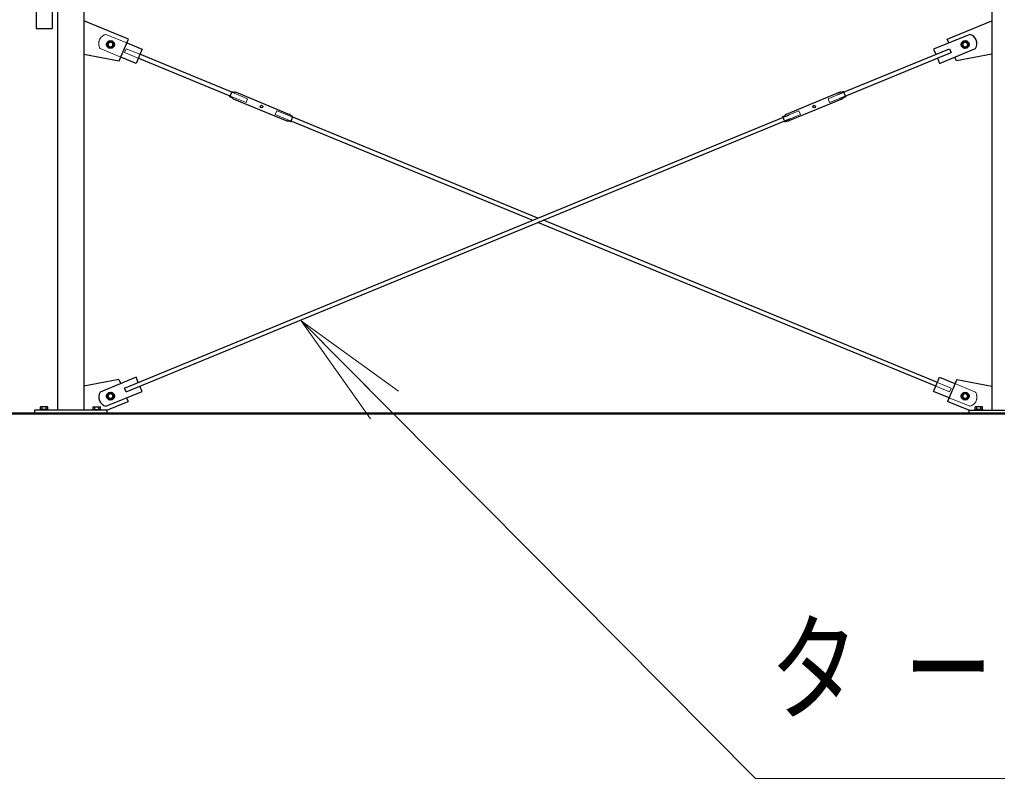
# Model space of a CAD drawing. Units: millimetres on the paper. Extents: x -365 to 0, y -19 to 257.
# Drawn here: x -336.65 to -311.89, y 96.12 to 115.33 of the extents above; entities that cross this region are included whole.
import ezdxf

# ---------------------------------------------------------------- set-up
doc = ezdxf.new("R2010")
doc.units = ezdxf.units.MM
doc.linetypes.add('USER1', pattern=[4.5, 2.5, -2])
doc.layers.add('LY_1', color=7, linetype='Continuous', lineweight=25)
doc.styles.add('ＭＳ ゴシック', font='')
doc.styles.get('ＭＳ ゴシック').set_extended_font_data('MS Gothic')

msp = doc.modelspace()

# ---------------------------------------------------------------- linework, layer by layer
at = {"layer": 'LY_1'}
for p, q in [((-336.231, 127.982), (-336.231, 115.105)), ((-335.828, 117.065), (-335.828, 115.105)), ((-335.696, 116.692), (-335.696, 105.438)), ((-335.029, 116.692), (-335.029, 105.438)), ((-312.029, 116.692), (-312.029, 105.438)), ((-333.897, 114.836), (-335.029, 115.302)), ((-313.161, 114.836), (-312.029, 115.302)), ((-336.231, 115.105), (-335.828, 115.105)), ((-312.593, 114.954), (-313.506, 114.579)), ((-334.436, 114.733), (-334.363, 114.79)), ((-334.424, 114.642), (-334.436, 114.733)), ((-334.363, 114.79), (-334.278, 114.755)), ((-334.265, 114.663), (-334.339, 114.607)), ((-334.278, 114.755), (-334.265, 114.663)), ((-334.13, 114.283), (-333.897, 114.836)), ((-333.941, 114.739), (-333.553, 114.579)), ((-313.12, 114.738), (-313.161, 114.836)), ((-312.781, 114.755), (-312.793, 114.663)), ((-312.793, 114.663), (-312.72, 114.607)), ((-312.695, 114.79), (-312.781, 114.755)), ((-312.622, 114.733), (-312.695, 114.79)), ((-312.634, 114.642), (-312.622, 114.733)), ((-335.029, 114.451), (-334.13, 114.283)), ((-334.339, 114.607), (-334.424, 114.642)), ((-333.553, 114.579), (-333.626, 114.4)), ((-331.279, 113.492), (-333.606, 114.45)), ((-315.934, 113.429), (-313.104, 114.593)), ((-315.893, 113.33), (-313.063, 114.494)), ((-313.506, 114.579), (-313.452, 114.45)), ((-313.359, 114.221), (-312.446, 114.597)), ((-313.104, 114.593), (-313.063, 114.494)), ((-312.029, 114.451), (-312.929, 114.283)), ((-312.72, 114.607), (-312.634, 114.642)), ((-333.7, 114.221), (-334.086, 114.38)), ((-333.626, 114.4), (-333.7, 114.221)), ((-331.319, 113.394), (-333.647, 114.351)), ((-313.412, 114.351), (-313.359, 114.221)), ((-312.929, 114.283), (-312.97, 114.381)), ((-331.326, 113.377), (-331.272, 113.509)), ((-331.272, 113.509), (-331.225, 113.49)), ((-331.172, 113.488), (-329.816, 112.93)), ((-315.886, 113.488), (-317.243, 112.93)), ((-315.787, 113.509), (-315.833, 113.49)), ((-315.732, 113.377), (-315.787, 113.509)), ((-331.326, 113.377), (-331.28, 113.358)), ((-331.241, 113.322), (-329.884, 112.764)), ((-315.818, 113.322), (-317.174, 112.764)), ((-315.732, 113.377), (-315.779, 113.358)), ((-323.529, 110.305), (-317.167, 112.922)), ((-329.785, 112.743), (-329.831, 112.762)), ((-329.785, 112.743), (-329.73, 112.875)), ((-323.669, 110.248), (-329.778, 112.76)), ((-329.73, 112.875), (-329.776, 112.894)), ((-323.529, 110.305), (-329.737, 112.858)), ((-323.529, 110.19), (-317.127, 112.823)), ((-317.328, 112.875), (-317.282, 112.894)), ((-317.274, 112.743), (-317.328, 112.875)), ((-317.274, 112.743), (-317.228, 112.762)), ((-333.995, 106.001), (-323.529, 110.305)), ((-313.412, 106.144), (-323.389, 110.248)), ((-333.954, 105.902), (-323.529, 110.19)), ((-313.452, 106.046), (-323.529, 110.19)), ((-333.7, 106.274), (-334.612, 105.898)), ((-333.647, 106.144), (-333.7, 106.274)), ((-313.432, 106.095), (-313.359, 106.274)), ((-313.359, 106.274), (-312.973, 106.115)), ((-334.136, 106.218), (-335.029, 106.046)), ((-334.136, 106.218), (-334.092, 106.112)), ((-333.954, 105.902), (-333.995, 106.001)), ((-333.553, 105.916), (-333.606, 106.046)), ((-313.506, 105.916), (-313.432, 106.095)), ((-312.922, 106.218), (-313.153, 105.664)), ((-312.922, 106.218), (-312.029, 106.046)), ((-334.465, 105.541), (-333.553, 105.916)), ((-334.424, 105.853), (-334.436, 105.762)), ((-334.436, 105.762), (-334.363, 105.705)), ((-334.339, 105.889), (-334.424, 105.853)), ((-334.363, 105.705), (-334.278, 105.741)), ((-334.265, 105.832), (-334.339, 105.889)), ((-334.278, 105.741), (-334.265, 105.832)), ((-333.943, 105.755), (-333.905, 105.664)), ((-313.117, 105.756), (-313.506, 105.916)), ((-312.793, 105.832), (-312.72, 105.889)), ((-312.781, 105.741), (-312.793, 105.832)), ((-312.695, 105.705), (-312.781, 105.741)), ((-312.72, 105.889), (-312.634, 105.853)), ((-312.622, 105.762), (-312.695, 105.705)), ((-312.634, 105.853), (-312.622, 105.762)), ((-336.122, 105.46), (-336.122, 105.526)), ((-335.937, 105.526), (-336.122, 105.526)), ((-336.083, 105.46), (-336.083, 105.526)), ((-335.976, 105.46), (-335.976, 105.526)), ((-335.937, 105.46), (-335.937, 105.526)), ((-334.788, 105.46), (-334.788, 105.526)), ((-334.788, 105.526), (-334.604, 105.526)), ((-334.749, 105.46), (-334.749, 105.526)), ((-334.643, 105.46), (-334.643, 105.526)), ((-334.604, 105.46), (-334.604, 105.526)), ((-334.446, 105.438), (-333.905, 105.664)), ((-312.613, 105.438), (-313.153, 105.664)), ((-312.455, 105.46), (-312.455, 105.526)), ((-312.27, 105.526), (-312.455, 105.526)), ((-312.416, 105.46), (-312.416, 105.526)), ((-312.309, 105.46), (-312.309, 105.526)), ((-312.27, 105.46), (-312.27, 105.526)), ((-336.279, 105.438), (-336.279, 105.358)), ((-334.446, 105.438), (-336.279, 105.438)), ((-336.129, 105.438), (-336.129, 105.46)), ((-335.929, 105.46), (-336.129, 105.46)), ((-335.929, 105.438), (-335.929, 105.46)), ((-334.796, 105.438), (-334.796, 105.46)), ((-334.796, 105.46), (-334.596, 105.46)), ((-334.596, 105.438), (-334.596, 105.46)), ((-334.446, 105.438), (-334.446, 105.358)), ((-312.613, 105.438), (-312.613, 105.358)), ((-312.613, 105.438), (-310.779, 105.438)), ((-312.463, 105.438), (-312.463, 105.46)), ((-312.263, 105.46), (-312.463, 105.46)), ((-312.263, 105.438), (-312.263, 105.46))]:
    msp.add_line(p, q, dxfattribs=at)
at = {"layer": 'LY_1', "linetype": 'USER1', "lineweight": 13}
for p, q in [((-334.465, 114.954), (-333.941, 114.739)), ((-334.086, 114.38), (-334.612, 114.597)), ((-333.954, 114.593), (-333.995, 114.494)), ((-333.647, 114.351), (-333.995, 114.494)), ((-333.606, 114.45), (-333.954, 114.593)), ((-331.279, 113.492), (-330.878, 113.327)), ((-315.78, 113.492), (-316.181, 113.327)), ((-331.319, 113.394), (-330.918, 113.229)), ((-330.918, 113.229), (-330.878, 113.327)), ((-316.14, 113.229), (-316.181, 113.327)), ((-315.739, 113.394), (-316.14, 113.229)), ((-330.178, 112.925), (-330.138, 113.023)), ((-330.178, 112.925), (-329.778, 112.76)), ((-330.138, 113.023), (-329.737, 112.858)), ((-316.921, 113.023), (-317.321, 112.858)), ((-316.88, 112.925), (-317.281, 112.76)), ((-316.88, 112.925), (-316.921, 113.023)), ((-313.452, 106.046), (-313.104, 105.902)), ((-313.412, 106.144), (-313.063, 106.001)), ((-313.104, 105.902), (-313.063, 106.001)), ((-312.973, 106.115), (-312.446, 105.898)), ((-312.593, 105.541), (-313.117, 105.756))]:
    msp.add_line(p, q, dxfattribs=at)
at = {"layer": 'LY_1', "lineweight": 13}
for p, q in [((-329.525, 107.702), (-327.41, 105.574)), ((-329.525, 107.702), (-327.056, 105.926)), ((-327.765, 105.221), (-329.525, 107.702))]:
    msp.add_line(p, q, dxfattribs=at)
at = {"layer": 'LY_1', "lineweight": 50}
msp.add_line((-339.029, 105.358), (-284.696, 105.358), dxfattribs=at)
at = {"layer": 'LY_1', "lineweight": 13}
msp.add_lwpolyline([(-329.525, 107.702), (-318.015, 96.119), (-260.655, 96.119)], dxfattribs=at)
at = {"layer": 'LY_1'}
for centre, radius in [((-334.351, 114.698), 0.1), ((-334.351, 114.698), 0.08), ((-312.708, 114.698), 0.1), ((-312.708, 114.698), 0.08), ((-330.528, 113.126), 0.0333), ((-316.53, 113.126), 0.0333), ((-334.351, 105.797), 0.1), ((-334.351, 105.797), 0.08), ((-312.708, 105.797), 0.1), ((-312.708, 105.797), 0.08)]:
    msp.add_circle(centre, radius, dxfattribs=at)
at = {"layer": 'LY_1', "linetype": 'USER1', "lineweight": 13}
for centre in [(-334.351, 114.698), (-312.708, 114.698), (-334.351, 105.797), (-312.708, 105.797)]:
    msp.add_circle(centre, 0.0567, dxfattribs=at)
for centre, start, end in [((-334.412, 114.723), 102.9444, 212.3439), ((-312.646, 105.772), 282.9444, 32.3439)]:
    msp.add_arc(centre, 0.237, start, end, dxfattribs=at)
at = {"layer": 'LY_1'}
for centre, radius, start, end in [((-312.646, 114.723), 0.237, 327.6562, 77.0557), ((-331.211, 113.526), 0.0387, 247.6442, 287.9168), ((-331.187, 113.452), 0.0387, 67.6442, 107.9168), ((-315.872, 113.452), 0.0387, 72.0832, 112.3558), ((-315.848, 113.526), 0.0387, 252.0832, 292.3558), ((-331.295, 113.322), 0.0387, 27.3716, 67.6442), ((-331.226, 113.357), 0.0387, 207.3716, 247.6442), ((-315.833, 113.357), 0.0387, 292.3558, 332.6284), ((-315.764, 113.322), 0.0387, 112.3558, 152.6284), ((-329.83, 112.895), 0.0387, 27.3716, 67.6442), ((-317.228, 112.895), 0.0387, 112.3558, 152.6284), ((-329.869, 112.8), 0.0387, 247.6442, 287.9168), ((-329.846, 112.726), 0.0387, 67.6442, 107.9168), ((-329.762, 112.93), 0.0387, 207.3716, 247.6442), ((-317.297, 112.93), 0.0387, 292.3558, 332.6284), ((-317.213, 112.726), 0.0387, 72.0832, 112.3558), ((-317.189, 112.8), 0.0387, 252.0832, 292.3558), ((-334.412, 105.772), 0.237, 147.6562, 257.0557)]:
    msp.add_arc(centre, radius, start, end, dxfattribs=at)

# ---------------------------------------------------------------- texts
at = {"layer": 'LY_1', "insert": (-317.655, 98.769), "char_height": 2.199, "attachment_point": 4, "style": 'ＭＳ ゴシック'}
msp.add_mtext('\\T1.51;\\W0.75;ターンバックル:呼びM16（パイプ式）', dxfattribs=at)

doc.saveas('drawing.dxf')
